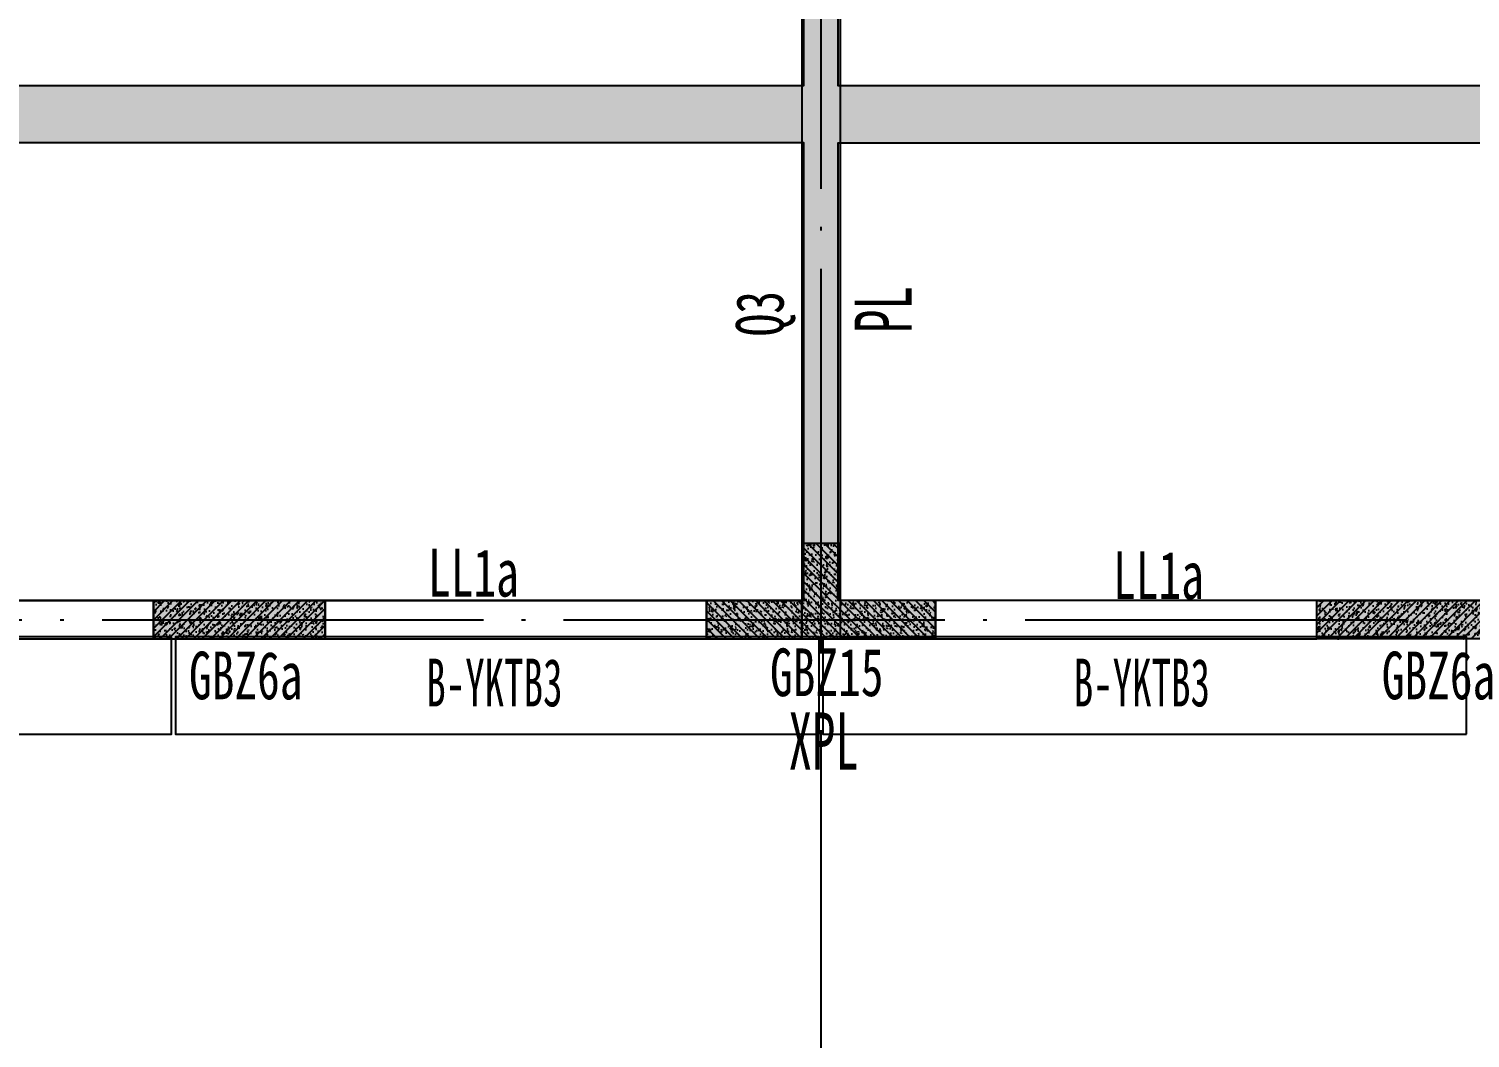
# Model space of a CAD drawing. Extents: x -3200781797 to -8106663, y 494714 to 1244925.
# Drawn here: x -8164404 to -8156847, y 681706 to 686999 of the extents above; entities that cross this region are included whole.
import ezdxf
from ezdxf.enums import TextEntityAlignment as Align
from ezdxf.xclip import XClip

# ---------------------------------------------------------------- set-up
doc = ezdxf.new("R2010")
doc.units = 0
doc.header["$LTSCALE"] = 1000
doc.header["$MEASUREMENT"] = 0
doc.header["$XCLIPFRAME"] = 0
for name, pattern in [('120-墙体$0$CONTINOUS', [0]), ('125-墙体$0$CONTINOUS', [0]), ('125-核心筒-首层南入$0$CONTINOUS', [0]), ('3#-轴线$0$DOTE', [2.42, 2, -0.2, 0.02, -0.2]), ('3#4#5#$0$DASH', [0.35, 0.25, -0.1])]:
    doc.linetypes.add(name, pattern=pattern)
for name, color, linetype in [('120-墙体$0$S-WALL', 40, 'Continuous'), ('120-墙体$0$S-WALL-BEAM', 120, 'Continuous'), ('120-墙体$0$S-WALL-COLU', 252, '120-墙体$0$CONTINOUS'), ('120-墙体$0$S-WALL-COLU-HATC', 16, 'Continuous'), ('120-墙体$0$S-WALL-HATC', 253, 'Continuous'), ('125-墙体$0$S-WALL', 40, 'Continuous'), ('125-墙体$0$S-WALL-BEAM', 120, 'Continuous'), ('125-墙体$0$S-WALL-COLU', 252, '125-墙体$0$CONTINOUS'), ('125-墙体$0$S-WALL-COLU-HATC', 16, 'Continuous'), ('125-墙体$0$S-WALL-HATC', 253, 'Continuous'), ('125-核心筒-首层南入$0$S-WALL', 40, 'Continuous'), ('125-核心筒-首层南入$0$S-WALL-COLU', 252, '125-核心筒-首层南入$0$CONTINOUS'), ('125-核心筒-首层南入$0$S-WALL-COLU-HATC', 16, 'Continuous'), ('125-核心筒-首层南入$0$S-WALL-HATC', 253, 'Continuous'), ('3#-轴线$0$A-ANNO-DOTE', 10, '3#-轴线$0$DOTE'), ('3#4#5#$0$PC-SLAB', 6, '3#4#5#$0$DASH'), ('3#4#5#$0$S-ANNO-TEXT', 7, 'Continuous'), ('3#4#5#$0$S-PC-SLAB', 6, 'Continuous'), ('3#4#5#$0$S-WALL-HATC', 253, 'Continuous'), ('S-PC-FQ-WYQ', 4, 'Continuous'), ('S-WALL-BEAM-TEXT', 2, 'Continuous'), ('S-WALL-COLU-TEXT', 2, 'Continuous')]:
    doc.layers.add(name, color=color, linetype=linetype)
doc.layers.add('WALL-TEXT', color=2, linetype='Continuous', lineweight=25)
doc.styles.add('3#4#5#$0$外部参照 1$0$宋体', font='', dxfattribs={"width": 0.8})
doc.styles.add('楷体', font='', dxfattribs={"width": 0.6})
doc.styles.add('楷体GB312', font='', dxfattribs={"width": 0.8})
doc.styles.get('3#4#5#$0$外部参照 1$0$宋体').set_extended_font_data('SimSun')
doc.styles.get('楷体').set_extended_font_data('KaiTi_GB2312')
doc.styles.get('楷体GB312').set_extended_font_data('楷体_GB2312')

# ---------------------------------------------------------------- blocks, each defined once
blk = doc.blocks.new('2-ll')
at = {"layer": 'S-WALL-BEAM-TEXT', "style": '楷体GB312', "width": 0.7}
for p in [(-64716.1, -37018.7), (-61123.9, -37032.2)]:
    blk.add_text('LL1a', height=250, dxfattribs=at).set_placement(p)
blk = doc.blocks.new('3-Q-1')
at = {"layer": 'WALL-TEXT', "style": '楷体GB312', "width": 0.7}
blk.add_text('Q3', height=250, rotation=90, dxfattribs=at).set_placement((-7920588.6, 650900.9))
blk = doc.blocks.new('2-an')
at = {"layer": 'S-WALL-COLU-TEXT', "style": '楷体GB312', "width": 0.7}
for s, p in [('GBZ6a', (-66847.5, -16696.3)), ('GBZ15', (-63801.1, -16679.8)), ('GBZ6a', (-60593.4, -16696.3))]:
    blk.add_text(s, height=250, dxfattribs=at).set_placement(p)
blk = doc.blocks.new('XPL-3-F1')
at = {"layer": 'S-WALL-BEAM-TEXT', "style": '楷体', "width": 0.6}
blk.add_text('PL', height=300, rotation=90, dxfattribs=at).set_placement((-8209774.5, 685404.1, 0))
blk.add_text('XPL', height=300, dxfattribs=at).set_placement((-8210420.3, 683114.2, 0))
blk = doc.blocks.new('3#4#5#$0$3#首层顶悬挑板')
at = {"layer": '3#4#5#$0$S-PC-SLAB'}
for points in [[(7145.5, -11300), (3770.5, -11300), (3770.5, -11810), (7145.5, -11810)], [(10540.5, -11809.9), (10540.5, -11299.9), (7165.5, -11300), (7165.5, -11810)], [(13935.5, -11809.9), (13935.5, -11299.9), (10560.5, -11299.9), (10560.5, -11809.9)]]:
    blk.add_lwpolyline(points, close=True, dxfattribs=at)
at = {"layer": '3#4#5#$0$PC-SLAB', "linetype": 'ByBlock', "style": '3#4#5#$0$外部参照 1$0$宋体', "width": 0.6}
for p in [(8837.9, -11541.7), (12232.9, -11541.7)]:
    blk.add_text('B-YKTB3', height=250, dxfattribs=at).set_placement(p, align=Align.MIDDLE)
blk = doc.blocks.new('3#4#5#$0$ban3')
at = {"layer": '3#4#5#$0$S-WALL-HATC', "ltscale": 100}
h = blk.add_hatch(dxfattribs=at)
h.set_pattern_fill('AR-CONC', color=256, scale=25, angle=-270, style=0)
h.set_pattern_definition([(140, (-37341055835.12, -2020437159.28), (15.68803374565, 179.3150456502), [18.75, -206.25]), (85, (-37341055835.12, -2020437159.28), (-188.048033425, -34.68783340325), [15, -165]), (190.4514, (-37341055833.81, -2020437144.34), (-172.3598855152, 144.6273454285), [15.9350475, -175.285528]), (136.1842, (-37341055885.12, -2020437159.28), (41.3797535823, 266.8102621564), [28.125, -309.375]), (186.6356, (-37341055881.67, -2020437137.04), (-243.5294677251, 233.6656763872), [23.902572, -262.92825]), (81.1842, (-37341055885.12, -2020437159.28), (-243.5296502313, 233.6654862834), [22.5, -247.5]), (111, (-37341055872.62, -2020437134.28), (100.65472266633, 149.2267630296), [18.75, -206.25]), (56, (-37341055872.62, -2020437134.28), (-181.2875112617, 60.8288329804), [15, -165]), (161.4514, (-37341055864.23, -2020437121.84), (-80.6326241775, 210.0556571454), [15.9350475, -175.285528]), (127.5, (-37341055835.116, -2020437159.28), (-83.22346345783, 3.03996382932), [0, -163, 0, -167.5, 0, -165.625]), (97.5, (-37341055835.12, -2020437159.28), (-98.6029279706, 65.76738436054), [0, -95.5, 0, -159.25, 0, -63.125]), (57.5, (-37341055835.116, -2020437215.03), (5.6387179336, 133.4556090431), [0, -62.5, 0, -195, 0, -258.75]), (47.5, (-37341055835.12, -2020437240.03), (-25.02624558308, 145.7965423356), [0, -81.25, 0, -129.5, 0, -183.75])])
h.paths.add_polyline_path([(-214482, 404475), (-214482, 404775), (-221282, 404775), (-221282, 404475)])
at = {"layer": '3#4#5#$0$S-PC-SLAB'}
blk.add_lwpolyline([(-214472, 407075), (-214472, 404775), (-221292, 404775), (-221292, 405875), (-220092, 405875), (-220092, 407075), (-214472, 407075)], dxfattribs=at)
blk.add_lwpolyline([(-214472, 402075), (-221292, 402075), (-221292, 404475), (-214472, 404475)], close=True, dxfattribs=at)
at = {"layer": '3#4#5#$0$S-WALL-HATC', "ltscale": 100}
blk.add_lwpolyline([(-214482, 404475), (-214482, 404775), (-221282, 404775), (-221282, 404475)], close=True, dxfattribs=at)
blk = doc.blocks.new('3#4#5#$0$ban111')
at = {"layer": '3#4#5#$0$S-WALL-HATC', "ltscale": 100}
h = blk.add_hatch(dxfattribs=at)
h.set_pattern_fill('AR-CONC', color=256, scale=25, angle=-270, style=0)
h.set_pattern_definition([(140, (-37341047970.12, -2020437059.28), (15.68803374565, 179.3150456502), [18.75, -206.25]), (85, (-37341047970.12, -2020437059.28), (-188.048033425, -34.68783340325), [15, -165]), (190.4514, (-37341047968.81, -2020437044.34), (-172.3598855152, 144.6273454285), [15.9350475, -175.285528]), (136.1842, (-37341048020.12, -2020437059.28), (41.3797535823, 266.8102621564), [28.125, -309.375]), (186.6356, (-37341048016.67, -2020437037.05), (-243.5294677251, 233.6656763872), [23.902572, -262.92825]), (81.1842, (-37341048020.12, -2020437059.28), (-243.5296502313, 233.6654862834), [22.5, -247.5]), (111, (-37341048007.62, -2020437034.28), (100.65472266633, 149.2267630296), [18.75, -206.25]), (56, (-37341048007.62, -2020437034.28), (-181.2875112617, 60.8288329804), [15, -165]), (161.4514, (-37341047999.23, -2020437021.84), (-80.6326241775, 210.0556571454), [15.9350475, -175.285528]), (127.5, (-37341047970.12, -2020437059.28), (-83.22346345783, 3.03996382932), [0, -163, 0, -167.5, 0, -165.625]), (97.5, (-37341047970.12, -2020437059.28), (-98.6029279706, 65.76738436054), [0, -95.5, 0, -159.25, 0, -63.125]), (57.5, (-37341047970.12, -2020437115.03), (5.6387179336, 133.4556090431), [0, -62.5, 0, -195, 0, -258.75]), (47.5, (-37341047970.12, -2020437140.03), (-25.02624558308, 145.7965423356), [0, -81.25, 0, -129.5, 0, -183.75])])
h.paths.add_polyline_path([(-228282, 404475), (-228282, 404775), (-221482, 404775), (-221482, 404475)])
at = {"layer": '3#4#5#$0$S-PC-SLAB'}
blk.add_lwpolyline([(-228292, 407075), (-228292, 404775), (-221472, 404775), (-221472, 405875), (-222672, 405875), (-222672, 407075), (-228292, 407075)], dxfattribs=at)
blk.add_lwpolyline([(-228292, 402075), (-221472, 402075), (-221472, 404475), (-228292, 404475)], close=True, dxfattribs=at)
at = {"layer": '3#4#5#$0$S-WALL-HATC', "ltscale": 100}
blk.add_lwpolyline([(-228282, 404475), (-228282, 404775), (-221482, 404775), (-221482, 404475)], close=True, dxfattribs=at)
blk = doc.blocks.new('3#4#5#$0$5#')
at = {"layer": '3#4#5#$0$S-ANNO-TEXT'}
for name, p in [('3#4#5#$0$ban111', (378828.8, -247399.9)), ('3#4#5#$0$ban3', (378828.8, -247400))]:
    blk.add_blockref(name, p, dxfattribs=at)
blk = doc.blocks.new('125-墙体')
at = {"layer": '125-墙体$0$S-WALL-COLU-HATC'}
h = blk.add_hatch(dxfattribs=at)
h.set_pattern_fill('AR-CONC', color=256, scale=10)
h.set_pattern_definition([(50, (16440.73, -252107.814), (71.726018, -6.275213), [7.5, -82.5]), (355, (16440.73, -252107.814), (-13.875133, 75.219213), [6, -66]), (100.4514, (16446.705, -252108.34), (57.850938, 68.943954), [6.37402, -70.114211]), (46.1842, (16440.73, -252087.81), (106.724105, -16.5519), [11.25, -123.75]), (96.6356, (16449.62, -252089.19), (93.46627, 97.411787), [9.56103, -105.1713]), (351.1842, (16440.73, -252087.81), (93.466195, 97.41186), [9, -99]), (21, (16450.73, -252092.814), (59.690705, -40.261889), [7.5, -82.5]), (326, (16450.73, -252092.814), (24.331533, 72.515005), [6, -66]), (71.4514, (16455.7, -252096.17), (84.022263, 32.25305), [6.37402, -70.114211]), (37.5, (16440.728, -252107.814), (1.2159855, 33.2893854), [0, -65.2, 0, -67, 0, -66.25]), (7.5, (16440.728, -252107.814), (26.306954, 39.441171), [0, -38.2, 0, -63.7, 0, -25.25]), (327.5, (16418.428, -252107.814), (53.3822436, -2.2554872), [0, -25, 0, -78, 0, -103.5]), (317.5, (16408.43, -252107.814), (58.318617, 10.010498), [0, -32.5, 0, -51.8, 0, -73.5])])
h.paths.add_polyline_path([(7849.8, -11200), (7849.8, -11000), (6950, -11000), (6950, -11200)])
h = blk.add_hatch(dxfattribs=at)
h.set_pattern_fill('ANSI31', color=256, scale=250, style=0)
h.set_pattern_definition([(45, (16440.728, -252107.814), (-22.097087, 22.097087), [])])
h.paths.add_polyline_path([(7849.8, -11200), (7849.8, -11000), (6950, -11000), (6950, -11200)])
at = {"layer": '125-墙体$0$S-WALL-HATC'}
for points in [[(6950, -11200), (7849.8, -11200), (7849.8, -11000), (6950, -11000)], [(9850, -11000), (9850, -11200), (10350, -11200), (10350, -11000)]]:
    blk.add_hatch(color=256, dxfattribs=at).paths.add_polyline_path(points)
at = {"layer": '125-墙体$0$S-WALL'}
for p, q in [((6950, -11000), (7849.8, -11000)), ((6950, -11000), (6950, -11200)), ((7849.8, -11000), (7849.8, -11200)), ((6950, -11200), (7849.8, -11200))]:
    blk.add_line(p, q, dxfattribs=at)
blk.add_lwpolyline([(9850, -11000), (9850, -11200), (10350, -11200), (10350, -11000), (9850, -11000)], close=True, dxfattribs=at)
at = {"layer": '125-墙体$0$S-WALL-BEAM'}
for points in [[(3950, -11000), (3950, -11200), (6950, -11200), (6950, -11000)], [(7849.8, -11000), (7849.8, -11200), (9850, -11200), (9850, -11000)]]:
    blk.add_lwpolyline(points, close=True, dxfattribs=at)
at = {"layer": '125-墙体$0$S-WALL-COLU', "lineweight": -2}
blk.add_lwpolyline([(7849.8, -11200), (7849.8, -11000), (6950, -11000), (6950, -11200)], close=True, dxfattribs=at)
blk = doc.blocks.new('120-墙体')
at = {"layer": '120-墙体$0$S-WALL-COLU-HATC'}
h = blk.add_hatch(dxfattribs=at)
h.set_pattern_fill('AR-CONC', color=256, scale=10)
h.set_pattern_definition([(50, (-11554.75, -252107.815), (71.726018, -6.275213), [7.5, -82.5]), (355, (-11554.75, -252107.815), (-13.875133, 75.219213), [6, -66]), (100.4514, (-11548.77, -252108.34), (57.850938, 68.943954), [6.37402, -70.114211]), (46.1842, (-11554.75, -252087.815), (106.724105, -16.5519), [11.25, -123.75]), (96.6356, (-11545.86, -252089.19), (93.46627, 97.411787), [9.56103, -105.1713]), (351.1842, (-11554.75, -252087.82), (93.466195, 97.41186), [9, -99]), (21, (-11544.75, -252092.815), (59.690705, -40.261889), [7.5, -82.5]), (326, (-11544.75, -252092.815), (24.331533, 72.515005), [6, -66]), (71.4514, (-11539.775, -252096.17), (84.022263, 32.25305), [6.37402, -70.114211]), (37.5, (-11554.75, -252107.815), (1.2159855, 33.2893854), [0, -65.2, 0, -67, 0, -66.25]), (7.5, (-11554.75, -252107.815), (26.306954, 39.441171), [0, -38.2, 0, -63.7, 0, -25.25]), (327.5, (-11577.05, -252107.815), (53.3822436, -2.2554872), [0, -25, 0, -78, 0, -103.5]), (317.5, (-11587.05, -252107.815), (58.318617, 10.010498), [0, -32.5, 0, -51.8, 0, -73.5])])
h.paths.add_polyline_path([(-7050, -11200), (-7050, -11000), (-6150, -11000), (-6150, -11200)])
h = blk.add_hatch(dxfattribs=at)
h.set_pattern_fill('ANSI31', color=256, scale=250, style=0)
h.set_pattern_definition([(45, (-11554.75, -252107.815), (-22.097087, 22.097087), [])])
h.paths.add_polyline_path([(-7050, -11000), (-7050, -11200), (-6150, -11200), (-6150, -11000)])
at = {"layer": '120-墙体$0$S-WALL-HATC'}
for points in [[(-9050, -11200), (-9050, -11000), (-9550, -11000), (-9550, -11200)], [(-6600, -11200), (-6600, -11000), (-7050, -11000), (-7050, -11200)], [(-6150, -11000), (-6600, -11000), (-6600, -11200), (-6150, -11200)]]:
    blk.add_hatch(color=256, dxfattribs=at).paths.add_polyline_path(points)
at = {"layer": '120-墙体$0$S-WALL'}
for p, q in [((-9050, -11000), (-9550, -11000)), ((-6600, -11000), (-7050, -11000)), ((-7050, -11200), (-7050, -11000)), ((-6150, -11000), (-6600, -11000)), ((-9050, -11200), (-9550, -11200)), ((-6600, -11200), (-7050, -11200)), ((-6150, -11200), (-6600, -11200))]:
    blk.add_line(p, q, dxfattribs=at)
at = {"layer": '120-墙体$0$S-WALL-BEAM'}
blk.add_lwpolyline([(-9050, -11000), (-9050, -11200), (-7050, -11200), (-7050, -11000)], close=True, dxfattribs=at)
at = {"layer": '120-墙体$0$S-WALL-COLU', "lineweight": -2}
blk.add_lwpolyline([(-7050, -11200), (-7050, -11000), (-6150, -11000), (-6150, -11200)], close=True, dxfattribs=at)
blk = doc.blocks.new('3#-轴线')
at = {"layer": '3#-轴线$0$A-ANNO-DOTE'}
for points in [[(10450, -16100), (10450, -7100)], [(-3000, -11100), (44800, -11100)]]:
    blk.add_lwpolyline(points, dxfattribs=at)
blk = doc.blocks.new('125-核心筒-首层南入')
at = {"layer": '125-核心筒-首层南入$0$S-WALL-COLU-HATC'}
h = blk.add_hatch(dxfattribs=at)
h.set_pattern_fill('AR-CONC', color=256, scale=10, angle=90)
h.set_pattern_definition([(140, (242036.99, 11637.05), (6.275213, 71.726018), [7.5, -82.5]), (85, (242036.99, 11637.05), (-75.219213, -13.875133), [6, -66]), (190.4514, (242037.51, 11643.03), (-68.943954, 57.850938), [6.37402, -70.114211]), (136.1842, (242016.99, 11637.05), (16.5519, 106.724105), [11.25, -123.75]), (186.6356, (242018.37, 11645.95), (-97.411787, 93.46627), [9.56103, -105.1713]), (81.1842, (242016.99, 11637.05), (-97.41186, 93.466195), [9, -99]), (111, (242021.99, 11647.05), (40.261889, 59.690705), [7.5, -82.5]), (56, (242021.99, 11647.05), (-72.515005, 24.331533), [6, -66]), (161.4514, (242025.345, 11652.03), (-32.25305, 84.022263), [6.37402, -70.114211]), (127.5, (242036.99, 11637.052), (-33.2893854, 1.2159855), [0, -65.2, 0, -67, 0, -66.25]), (97.5, (242036.99, 11637.052), (-39.441171, 26.306954), [0, -38.2, 0, -63.7, 0, -25.25]), (57.5, (242036.99, 11614.752), (2.2554872, 53.3822436), [0, -25, 0, -78, 0, -103.5]), (47.5, (242036.99, 11604.752), (-10.010498, 58.318617), [0, -32.5, 0, -51.8, 0, -73.5])])
h.paths.add_polyline_path([(-100, -3900), (-600, -3900), (-600, -4100), (100, -4100), (600, -4100), (600, -3900), (100, -3900), (100, -3600), (-100, -3600)])
h = blk.add_hatch(dxfattribs=at)
h.set_pattern_fill('ANSI31', color=256, scale=250, angle=90, style=0)
h.set_pattern_definition([(135, (242036.99, 11637.052), (-22.097087, -22.097087), [])])
h.paths.add_polyline_path([(-100, -3900), (-600, -3900), (-600, -4100), (100, -4100), (600, -4100), (600, -3900), (100, -3900), (100, -3600), (-100, -3600)])
at = {"layer": '125-核心筒-首层南入$0$S-WALL-HATC'}
for points in [[(100, -400), (-100, -400), (-100, -3900), (0, -3966.7), (100, -3900), (100, -1600)], [(-100, -3900), (-100, -4100), (0, -4100), (0, -3966.7)], [(0, -3966.7), (0, -4100), (100, -4100), (100, -3900)]]:
    blk.add_hatch(color=256, dxfattribs=at).paths.add_polyline_path(points)
at = {"layer": '125-核心筒-首层南入$0$S-WALL'}
for p, q in [((-100, -100), (-100, -4100)), ((100, -100), (100, -4100)), ((-100, -4100), (100, -4100))]:
    blk.add_line(p, q, dxfattribs=at)
at = {"layer": '125-核心筒-首层南入$0$S-WALL-COLU', "linetype": 'ByBlock'}
blk.add_lwpolyline([(-100, -3900), (-600, -3900), (-600, -4100), (100, -4100), (600, -4100), (600, -3900), (100, -3900), (100, -3600), (-100, -3600), (-100, -3900)], dxfattribs=at)

msp = doc.modelspace()

# ---------------------------------------------------------------- block references
for name, p in [('3#-轴线', (-8170700.4, 695000.6)), ('125-核心筒-首层南入', (-8160250.4, 687900.6)), ('125-墙体', (-8170700.4, 695000.6)), ('120-墙体', (-8150600.4, 695000.6))]:
    msp.add_blockref(name, p)
at = {"layer": '3#4#5#$0$S-PC-SLAB'}
msp.add_blockref('3#4#5#$0$5#', (-8317697.2, 529325.6), dxfattribs=at)
at = {"layer": '3#4#5#$0$S-PC-SLAB', "color": 1}
msp.add_blockref('3#4#5#$0$3#首层顶悬挑板', (-8170800.9, 695110.7), dxfattribs=at)
at = {"layer": 'S-PC-FQ-WYQ'}
msp.add_blockref('XPL-3-F1', (50000, 0), dxfattribs=at)
at = {"layer": 'S-WALL-BEAM-TEXT'}
ref = msp.add_blockref('2-ll', (-8097595.1, 721040.9), dxfattribs=at)
XClip(ref).set_block_clipping_path([(-73974.9871072425, -42162.3848145646), (-52205.3371535894, -25540.2474139485)])
at = {"layer": 'S-WALL-COLU-TEXT'}
ref = msp.add_blockref('2-an', (-8096716.9, 700179.6), dxfattribs=at)
XClip(ref).set_block_clipping_path([(-75609.3082507038, -17078.79899893), (-52441.6437040213, -740.1029856242)])
at = {"layer": 'WALL-TEXT'}
msp.add_blockref('3-Q-1', (-239857.8, 34484.9), dxfattribs=at)

doc.saveas('drawing.dxf')
